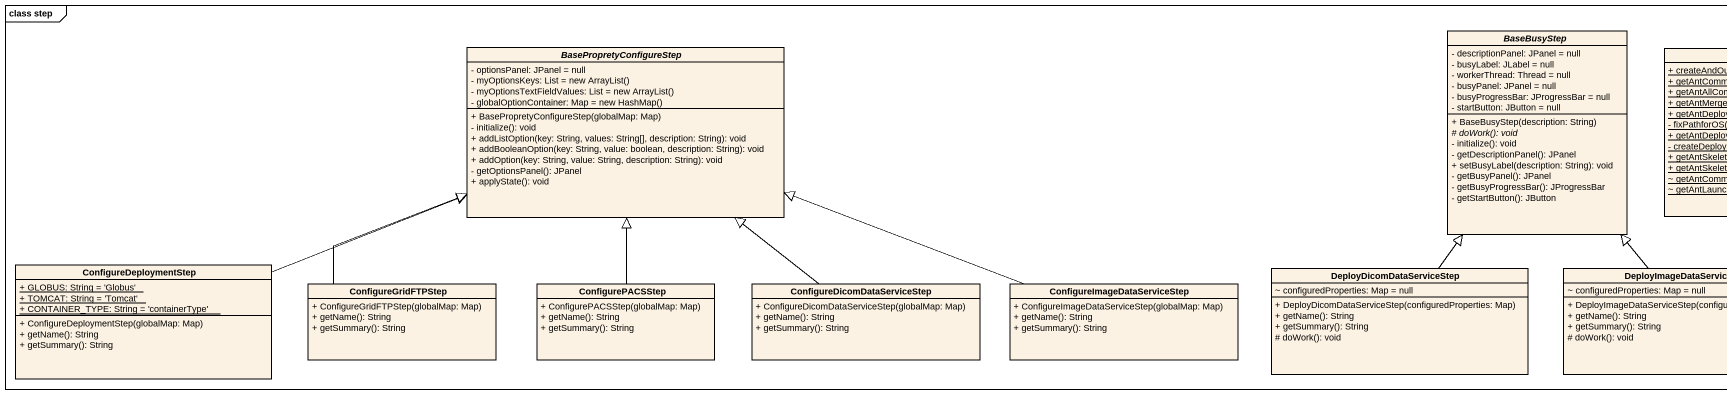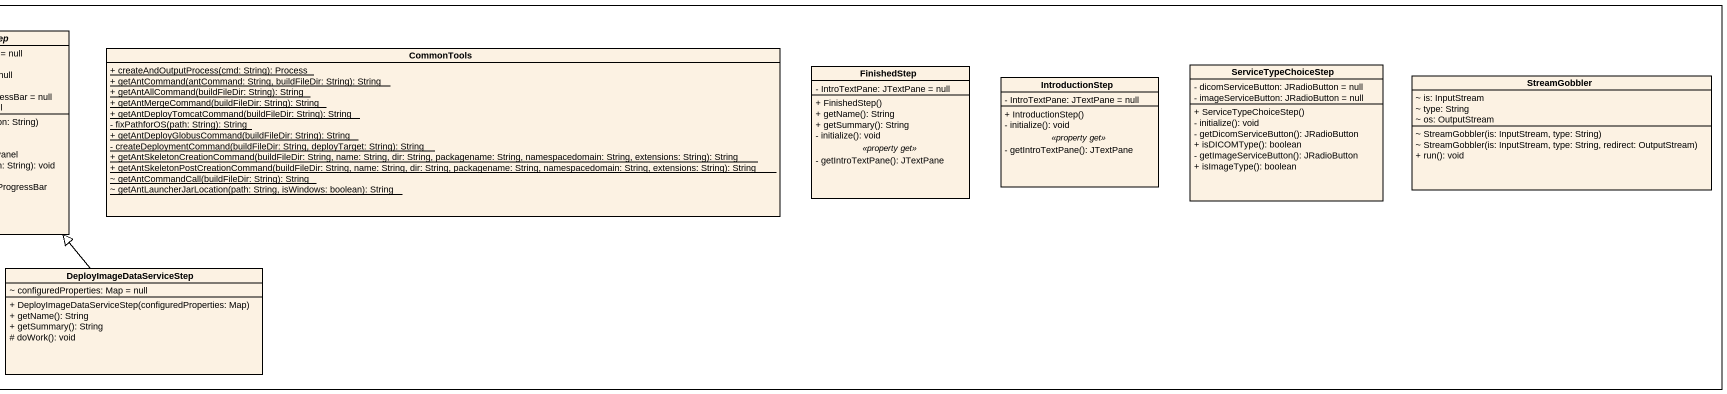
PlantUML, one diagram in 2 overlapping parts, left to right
@startuml
mainframe class step
hide circle
hide empty members
skinparam classAttributeIconSize 0
abstract class BaseBusyStep {
  - descriptionPanel: JPanel = null
  - busyLabel: JLabel = null
  - workerThread: Thread = null
  - busyPanel: JPanel = null
  - busyProgressBar: JProgressBar = null
  - startButton: JButton = null
  + BaseBusyStep(description: String)
  {abstract} # doWork(): void
  - initialize(): void
  - getDescriptionPanel(): JPanel
  + setBusyLabel(description: String): void
  - getBusyPanel(): JPanel
  - getBusyProgressBar(): JProgressBar
  - getStartButton(): JButton
}
abstract class BasePropretyConfigureStep {
  - optionsPanel: JPanel = null
  {field} - myOptionsKeys: List = new ArrayList()
  {field} - myOptionsTextFieldValues: List = new ArrayList()
  {field} - globalOptionContainer: Map = new HashMap()
  + BasePropretyConfigureStep(globalMap: Map)
  - initialize(): void
  + addListOption(key: String, values: String[], description: String): void
  + addBooleanOption(key: String, value: boolean, description: String): void
  + addOption(key: String, value: String, description: String): void
  - getOptionsPanel(): JPanel
  + applyState(): void
}
class CommonTools {
  {static} + createAndOutputProcess(cmd: String): Process
  {static} + getAntCommand(antCommand: String, buildFileDir: String): String
  {static} + getAntAllCommand(buildFileDir: String): String
  {static} + getAntMergeCommand(buildFileDir: String): String
  {static} + getAntDeployTomcatCommand(buildFileDir: String): String
  {static} - fixPathforOS(path: String): String
  {static} + getAntDeployGlobusCommand(buildFileDir: String): String
  {static} - createDeploymentCommand(buildFileDir: String, deployTarget: String): String
  {static} + getAntSkeletonCreationCommand(buildFileDir: String, name: String, dir: String, packagename: String, namespacedomain: String, extensions: String): String
  {static} + getAntSkeletonPostCreationCommand(buildFileDir: String, name: String, dir: String, packagename: String, namespacedomain: String, extensions: String): String
  {static} ~ getAntCommandCall(buildFileDir: String): String
  {static} ~ getAntLauncherJarLocation(path: String, isWindows: boolean): String
}
class FinishedStep {
  - IntroTextPane: JTextPane = null
  --
  + FinishedStep()
  + getName(): String
  + getSummary(): String
  - initialize(): void
  .. <<property get>> ..
  - getIntroTextPane(): JTextPane
}
class ServiceTypeChoiceStep {
  - dicomServiceButton: JRadioButton = null
  - imageServiceButton: JRadioButton = null
  + ServiceTypeChoiceStep()
  - initialize(): void
  - getDicomServiceButton(): JRadioButton
  + isDICOMType(): boolean
  - getImageServiceButton(): JRadioButton
  + isImageType(): boolean
}
class IntroductionStep {
  - IntroTextPane: JTextPane = null
  --
  + IntroductionStep()
  - initialize(): void
  .. <<property get>> ..
  - getIntroTextPane(): JTextPane
}
class StreamGobbler {
  ~ is: InputStream
  ~ type: String
  ~ os: OutputStream
  ~ StreamGobbler(is: InputStream, type: String)
  ~ StreamGobbler(is: InputStream, type: String, redirect: OutputStream)
  + run(): void
}
class ConfigureDeploymentStep {
  {static} + GLOBUS: String = 'Globus'
  {static} + TOMCAT: String = 'Tomcat'
  {static} + CONTAINER_TYPE: String = 'containerType'
  + ConfigureDeploymentStep(globalMap: Map)
  + getName(): String
  + getSummary(): String
}
class ConfigureGridFTPStep {
  + ConfigureGridFTPStep(globalMap: Map)
  + getName(): String
  + getSummary(): String
}
class ConfigurePACSStep {
  + ConfigurePACSStep(globalMap: Map)
  + getName(): String
  + getSummary(): String
}
class "ConfigureDicomDataServiceStep" as ConfigureDicomDataServiceSte {
  + ConfigureDicomDataServiceStep(globalMap: Map)
  + getName(): String
  + getSummary(): String
}
class "ConfigureImageDataServiceStep" as ConfigureImageDataServiceSte {
  + ConfigureImageDataServiceStep(globalMap: Map)
  + getName(): String
  + getSummary(): String
}
class DeployDicomDataServiceStep {
  ~ configuredProperties: Map = null
  + DeployDicomDataServiceStep(configuredProperties: Map)
  + getName(): String
  + getSummary(): String
  # doWork(): void
}
class DeployImageDataServiceStep {
  ~ configuredProperties: Map = null
  + DeployImageDataServiceStep(configuredProperties: Map)
  + getName(): String
  + getSummary(): String
  # doWork(): void
}
ConfigureDeploymentStep -right-|> BasePropretyConfigureStep
ConfigureGridFTPStep -up-|> BasePropretyConfigureStep
ConfigurePACSStep -up-|> BasePropretyConfigureStep
ConfigureDicomDataServiceSte -up-|> BasePropretyConfigureStep
ConfigureImageDataServiceSte -left-|> BasePropretyConfigureStep
DeployDicomDataServiceStep -up-|> BaseBusyStep
DeployImageDataServiceStep -up-|> BaseBusyStep
@enduml
